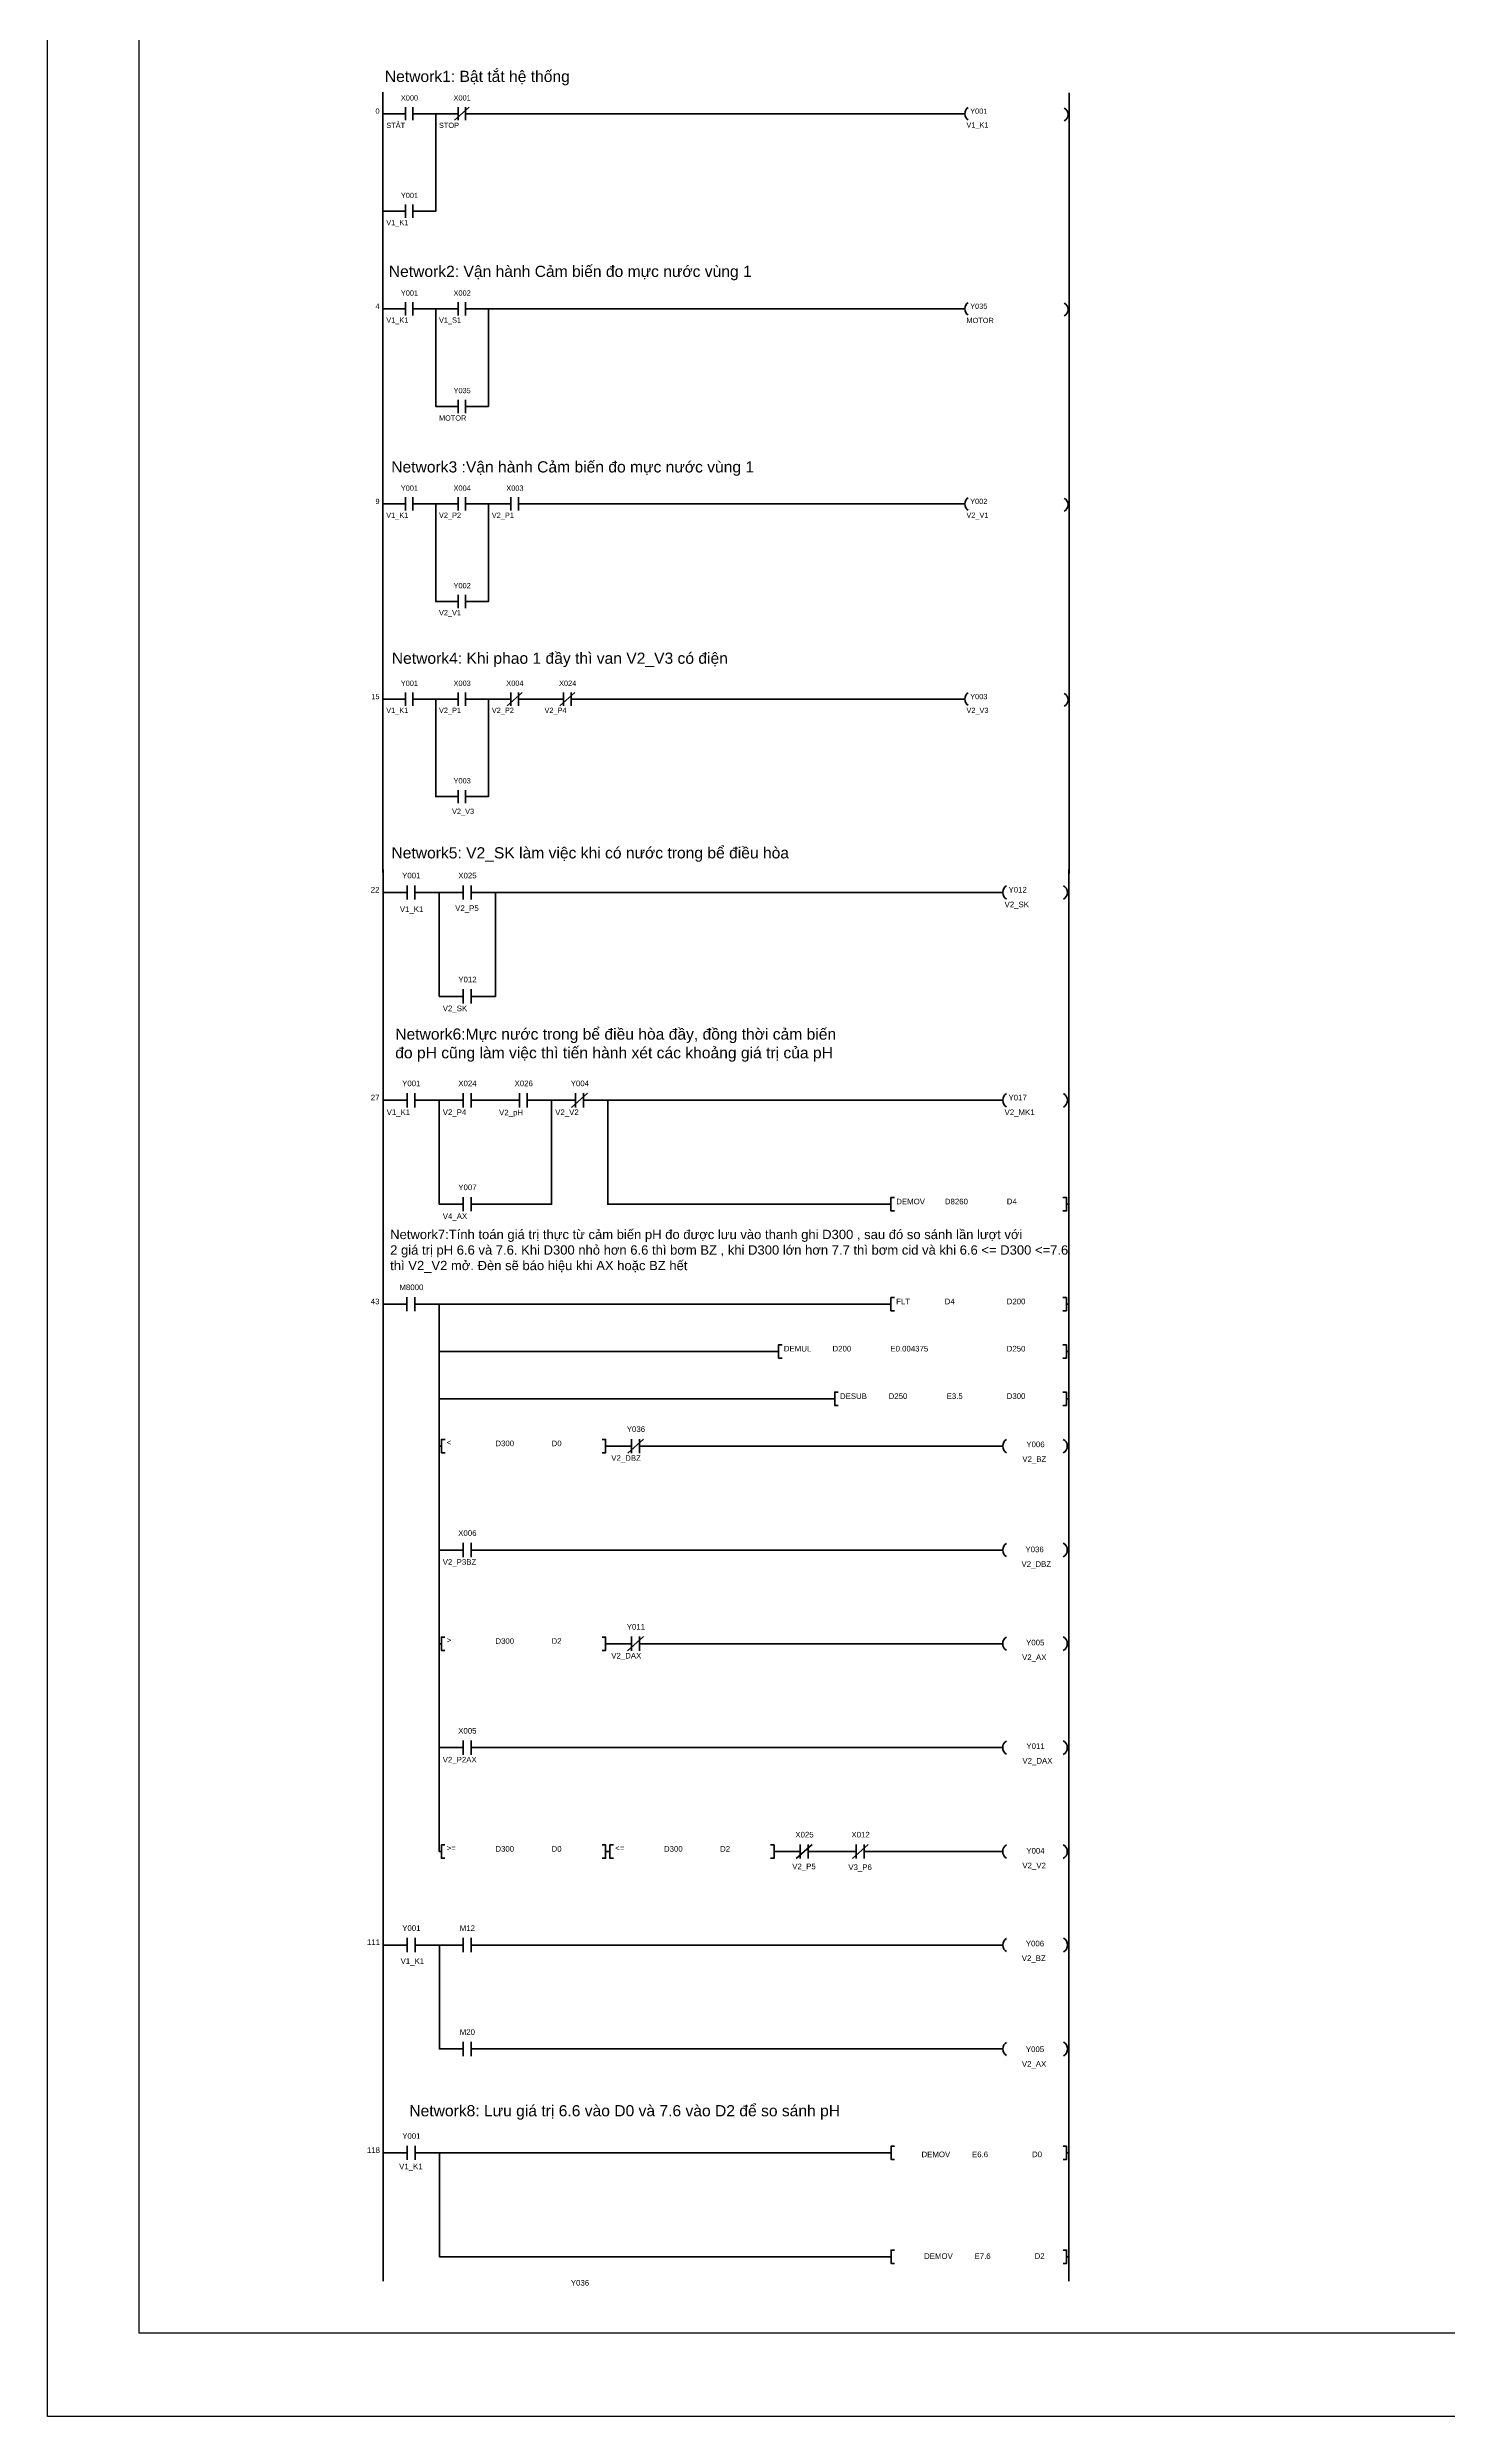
# Model space of a CAD drawing. Header units: millimetres. Extents: x 7014966 to 7187914, y 108642 to 109358.
# Drawn here: x 7014965.6 to 7015160.9, y 108641.8 to 108972.4 of the extents above; entities that cross this region are included whole.
import ezdxf

# ---------------------------------------------------------------- set-up
doc = ezdxf.new("R2010")
doc.units = ezdxf.units.MM
for name, color, linetype in [('PDF2_Geometry', 7, 'Continuous'), ('PDF2_Text', 7, 'Continuous'), ('PDF3_Geometry', 7, 'Continuous'), ('PDF3_Text', 7, 'Continuous'), ('PDF4_Geometry', 7, 'Continuous'), ('PDF4_Text', 7, 'Continuous'), ('PDF5_Geometry', 7, 'Continuous'), ('PDF5_Text', 7, 'Continuous'), ('PDF6_Geometry', 7, 'Continuous'), ('PDF6_Text', 7, 'Continuous'), ('PDF7_Text', 7, 'Continuous'), ('PDF_Geometry', 7, 'Continuous'), ('PDF_Text', 7, 'Continuous')]:
    doc.layers.add(name, color=color, linetype=linetype)
doc.styles.add('PDF Microsoft Sans Serif', font='micross.ttf')
doc.styles.get("Standard").update_dxf_attribs({"font": 'arial.ttf'})

msp = doc.modelspace()

# ---------------------------------------------------------------- linework, layer by layer
for points in [[(7014965.6, 109358.22), (7016035.89, 109358.22), (7016035.89, 108641.85), (7014965.6, 108641.85)], [(7014978.39, 109345.02), (7016022.96, 109345.02), (7016022.96, 108653.49), (7014978.39, 108653.49)]]:
    msp.add_lwpolyline(points, close=True)
at = {"layer": 'PDF2_Geometry', "lineweight": 40}
for points in [[(7015012.4, 108911.69), (7015012.4, 108898.08), (7015012.4, 108884.47), (7015012.4, 108870.86), (7015012.4, 108857.25)], [(7015015.53, 108909.61), (7015015.53, 108907.75)], [(7015016.57, 108909.61), (7015016.57, 108907.75)], [(7015022.89, 108909.61), (7015022.89, 108907.75)], [(7015023.93, 108909.61), (7015023.93, 108907.75)], [(7015030.24, 108909.61), (7015030.24, 108907.75)], [(7015031.29, 108909.61), (7015031.29, 108907.75)], [(7015108.13, 108911.59), (7015108.13, 108897.98), (7015108.13, 108884.37), (7015108.13, 108870.75), (7015108.13, 108857.14)], [(7015012.4, 108908.68), (7015015.53, 108908.68)], [(7015022.89, 108908.68), (7015019.76, 108908.68), (7015016.57, 108908.68)], [(7015019.76, 108908.68), (7015019.76, 108898.08), (7015019.76, 108895.07), (7015022.89, 108895.07)], [(7015030.24, 108908.68), (7015027.12, 108908.68), (7015023.93, 108908.68)], [(7015027.12, 108908.68), (7015027.12, 108898.08), (7015027.12, 108895.07), (7015023.93, 108895.07)], [(7015093.56, 108908.68), (7015093.33, 108908.68), (7015085.97, 108908.68), (7015078.61, 108908.68), (7015071.26, 108908.68), (7015063.9, 108908.68), (7015056.54, 108908.68), (7015049.19, 108908.68), (7015041.83, 108908.68), (7015034.47, 108908.68), (7015031.29, 108908.68)], [(7015108.13, 108908.58), (7015107.9, 108908.58)], [(7015022.89, 108896), (7015022.89, 108894.14)], [(7015023.93, 108896), (7015023.93, 108894.14)], [(7015012.4, 108881.46), (7015015.53, 108881.46)], [(7015015.53, 108882.38), (7015015.53, 108880.53)], [(7015016.57, 108882.38), (7015016.57, 108880.53)], [(7015022.89, 108881.46), (7015019.76, 108881.46), (7015016.57, 108881.46)], [(7015019.76, 108881.46), (7015019.76, 108870.86), (7015019.76, 108867.85), (7015022.89, 108867.85)], [(7015022.89, 108882.38), (7015022.89, 108880.53)], [(7015023.93, 108882.38), (7015023.93, 108880.53)], [(7015030.24, 108881.46), (7015027.12, 108881.46), (7015023.93, 108881.46)], [(7015027.12, 108881.46), (7015027.12, 108870.86), (7015027.12, 108867.85), (7015023.93, 108867.85)], [(7015029.72, 108880.53), (7015031.81, 108882.38)], [(7015030.24, 108882.38), (7015030.24, 108880.53)], [(7015031.29, 108882.38), (7015031.29, 108880.53)], [(7015037.6, 108881.46), (7015034.47, 108881.46), (7015031.29, 108881.46)], [(7015037.08, 108880.53), (7015039.16, 108882.38)], [(7015037.6, 108882.38), (7015037.6, 108880.53)], [(7015038.64, 108882.38), (7015038.64, 108880.53)], [(7015093.56, 108881.46), (7015093.33, 108881.46), (7015085.97, 108881.46), (7015078.61, 108881.46), (7015071.26, 108881.46), (7015063.9, 108881.46), (7015056.54, 108881.46), (7015049.19, 108881.46), (7015041.83, 108881.46), (7015038.64, 108881.46)], [(7015108.13, 108881.35), (7015107.9, 108881.35)], [(7015022.89, 108868.77), (7015022.89, 108866.92)], [(7015023.93, 108868.77), (7015023.93, 108866.92)]]:
    msp.add_lwpolyline(points, dxfattribs=at)
for points in [[(7015094.04, 108909.54), (7015093.75, 108909.41), (7015093.56, 108909.06), (7015093.56, 108908.68)], [(7015107.96, 108908.58), (7015107.96, 108908.98), (7015107.74, 108909.34), (7015107.42, 108909.46)], [(7015093.56, 108908.68), (7015093.56, 108908.3), (7015093.75, 108907.95), (7015094.04, 108907.81)], [(7015107.42, 108907.69), (7015107.74, 108907.81), (7015107.96, 108908.17), (7015107.96, 108908.58)], [(7015094.04, 108882.32), (7015093.75, 108882.18), (7015093.56, 108881.84), (7015093.56, 108881.46)], [(7015093.56, 108881.46), (7015093.56, 108881.07), (7015093.75, 108880.73), (7015094.04, 108880.59)], [(7015107.96, 108881.35), (7015107.96, 108881.76), (7015107.74, 108882.12), (7015107.42, 108882.24)], [(7015107.42, 108880.47), (7015107.74, 108880.59), (7015107.96, 108880.95), (7015107.96, 108881.35)]]:
    msp.add_open_spline(points, degree=3, dxfattribs=at)
at = {"layer": 'PDF3_Geometry', "lineweight": 40}
for points in [[(7015012.43, 108857.69), (7015012.43, 108843.19), (7015012.43, 108828.7), (7015012.43, 108814.2), (7015012.43, 108799.7)], [(7015108.06, 108857.69), (7015108.06, 108843.19), (7015108.06, 108828.7), (7015108.06, 108814.2), (7015108.06, 108799.7)], [(7015012.43, 108854.48), (7015015.76, 108854.48)], [(7015015.76, 108855.47), (7015015.76, 108853.49)], [(7015016.87, 108855.47), (7015016.87, 108853.49)], [(7015023.59, 108854.48), (7015020.26, 108854.48), (7015016.87, 108854.48)], [(7015020.26, 108854.48), (7015020.26, 108843.19), (7015020.26, 108839.98), (7015023.59, 108839.98)], [(7015023.59, 108855.47), (7015023.59, 108853.49)], [(7015024.7, 108855.47), (7015024.7, 108853.49)], [(7015098.86, 108854.48), (7015098.62, 108854.48), (7015090.78, 108854.48), (7015082.95, 108854.48), (7015075.11, 108854.48), (7015067.28, 108854.48), (7015059.44, 108854.48), (7015051.61, 108854.48), (7015043.77, 108854.48), (7015035.93, 108854.48), (7015028.1, 108854.48), (7015024.7, 108854.48)], [(7015028.1, 108854.48), (7015028.1, 108843.19), (7015028.1, 108839.98), (7015024.7, 108839.98)], [(7015108.06, 108854.48), (7015107.81, 108854.48)], [(7015023.59, 108840.97), (7015023.59, 108839)], [(7015024.7, 108840.97), (7015024.7, 108839)], [(7015012.43, 108825.49), (7015015.76, 108825.49)], [(7015015.76, 108826.47), (7015015.76, 108824.5)], [(7015016.87, 108826.47), (7015016.87, 108824.5)], [(7015023.59, 108825.49), (7015020.26, 108825.49), (7015016.87, 108825.49)], [(7015020.26, 108825.49), (7015020.26, 108814.2), (7015020.26, 108810.99), (7015023.59, 108810.99)], [(7015023.59, 108826.47), (7015023.59, 108824.5)], [(7015024.7, 108826.47), (7015024.7, 108824.5)], [(7015031.43, 108825.49), (7015028.1, 108825.49), (7015024.7, 108825.49)], [(7015035.93, 108825.49), (7015035.93, 108814.2), (7015035.93, 108810.99), (7015028.1, 108810.99), (7015024.7, 108810.99)], [(7015031.43, 108826.47), (7015031.43, 108824.5)], [(7015032.54, 108826.47), (7015032.54, 108824.5)], [(7015039.27, 108825.49), (7015035.93, 108825.49), (7015032.54, 108825.49)], [(7015038.71, 108824.5), (7015040.93, 108826.47)], [(7015039.27, 108826.47), (7015039.27, 108824.5)], [(7015040.38, 108826.47), (7015040.38, 108824.5)], [(7015098.86, 108825.49), (7015098.62, 108825.49), (7015090.78, 108825.49), (7015082.95, 108825.49), (7015075.11, 108825.49), (7015067.28, 108825.49), (7015059.44, 108825.49), (7015051.61, 108825.49), (7015043.77, 108825.49), (7015040.38, 108825.49)], [(7015043.77, 108825.49), (7015043.77, 108814.2), (7015043.77, 108810.99), (7015051.61, 108810.99), (7015059.44, 108810.99), (7015067.28, 108810.99), (7015075.11, 108810.99), (7015082.95, 108810.99), (7015083.25, 108810.99)], [(7015108.06, 108825.49), (7015107.81, 108825.49)], [(7015023.59, 108811.98), (7015023.59, 108810)], [(7015024.7, 108811.98), (7015024.7, 108810)], [(7015083.75, 108811.92), (7015083.25, 108811.92), (7015083.25, 108810.06), (7015083.75, 108810.06)], [(7015107.25, 108811.92), (7015107.75, 108811.92), (7015107.75, 108810.06), (7015107.25, 108810.06)], [(7015108.06, 108810.99), (7015107.75, 108810.99)]]:
    msp.add_lwpolyline(points, dxfattribs=at)
for points in [[(7015099.38, 108855.4), (7015099.07, 108855.25), (7015098.86, 108854.89), (7015098.86, 108854.48)], [(7015098.86, 108854.48), (7015098.86, 108854.07), (7015099.07, 108853.71), (7015099.38, 108853.56)], [(7015107.87, 108854.48), (7015107.87, 108854.91), (7015107.64, 108855.3), (7015107.31, 108855.42)], [(7015107.31, 108853.54), (7015107.64, 108853.66), (7015107.87, 108854.05), (7015107.87, 108854.48)], [(7015099.38, 108826.41), (7015099.07, 108826.26), (7015098.86, 108825.89), (7015098.86, 108825.49)], [(7015098.86, 108825.49), (7015098.86, 108825.08), (7015099.07, 108824.71), (7015099.38, 108824.57)], [(7015107.87, 108825.49), (7015107.87, 108825.92), (7015107.64, 108826.3), (7015107.31, 108826.43)], [(7015107.31, 108824.54), (7015107.64, 108824.67), (7015107.87, 108825.05), (7015107.87, 108825.49)]]:
    msp.add_open_spline(points, degree=3, dxfattribs=at)
at = {"layer": 'PDF4_Geometry', "lineweight": 40}
for points in [[(7015012.42, 108800.25), (7015012.42, 108793.65), (7015012.42, 108787.05), (7015012.42, 108780.45), (7015012.42, 108765.95), (7015012.42, 108751.46)], [(7015108.05, 108800.25), (7015108.05, 108793.65), (7015108.05, 108787.05), (7015108.05, 108780.45), (7015108.05, 108765.95), (7015108.05, 108751.46)], [(7015012.42, 108797.04), (7015015.75, 108797.04)], [(7015015.75, 108798.03), (7015015.75, 108796.06)], [(7015016.86, 108798.03), (7015016.86, 108796.06)], [(7015083.25, 108797.04), (7015082.94, 108797.04), (7015075.1, 108797.04), (7015067.27, 108797.04), (7015059.43, 108797.04), (7015051.6, 108797.04), (7015043.76, 108797.04), (7015035.93, 108797.04), (7015028.09, 108797.04), (7015020.26, 108797.04), (7015016.86, 108797.04)], [(7015020.26, 108797.04), (7015020.26, 108793.65), (7015020.26, 108787.05), (7015020.26, 108780.45), (7015020.26, 108765.95), (7015020.26, 108751.46)], [(7015083.74, 108797.97), (7015083.25, 108797.97), (7015083.25, 108796.12), (7015083.74, 108796.12)], [(7015107.25, 108797.97), (7015107.74, 108797.97), (7015107.74, 108796.12), (7015107.25, 108796.12)], [(7015108.05, 108797.04), (7015107.74, 108797.04)], [(7015020.26, 108790.44), (7015028.09, 108790.44), (7015035.93, 108790.44), (7015043.76, 108790.44), (7015051.6, 108790.44), (7015059.43, 108790.44), (7015067.27, 108790.44), (7015067.58, 108790.44)], [(7015068.07, 108791.37), (7015067.58, 108791.37), (7015067.58, 108789.52), (7015068.07, 108789.52)], [(7015107.25, 108791.37), (7015107.74, 108791.37), (7015107.74, 108789.52), (7015107.25, 108789.52)], [(7015108.05, 108790.44), (7015107.74, 108790.44)], [(7015020.26, 108783.84), (7015028.09, 108783.84), (7015035.93, 108783.84), (7015043.76, 108783.84), (7015051.6, 108783.84), (7015059.43, 108783.84), (7015067.27, 108783.84), (7015075.1, 108783.84), (7015075.41, 108783.84)], [(7015075.91, 108784.77), (7015075.41, 108784.77), (7015075.41, 108782.92), (7015075.91, 108782.92)], [(7015107.25, 108784.77), (7015107.74, 108784.77), (7015107.74, 108782.92), (7015107.25, 108782.92)], [(7015108.05, 108783.84), (7015107.74, 108783.84)], [(7015020.26, 108777.24), (7015020.56, 108777.24)], [(7015021.06, 108778.17), (7015020.56, 108778.17), (7015020.56, 108776.32), (7015021.06, 108776.32)], [(7015042.96, 108778.17), (7015043.45, 108778.17), (7015043.45, 108776.32), (7015042.96, 108776.32)], [(7015047.09, 108777.24), (7015043.76, 108777.24), (7015043.45, 108777.24)], [(7015046.54, 108776.26), (7015048.76, 108778.23)], [(7015047.09, 108778.23), (7015047.09, 108776.26)], [(7015048.2, 108778.23), (7015048.2, 108776.26)], [(7015098.86, 108777.24), (7015098.61, 108777.24), (7015090.77, 108777.24), (7015082.94, 108777.24), (7015075.1, 108777.24), (7015067.27, 108777.24), (7015059.43, 108777.24), (7015051.6, 108777.24), (7015048.2, 108777.24)], [(7015108.05, 108777.24), (7015107.8, 108777.24)], [(7015023.59, 108763.73), (7015023.59, 108761.76)], [(7015024.7, 108763.73), (7015024.7, 108761.76)], [(7015020.26, 108762.74), (7015023.59, 108762.74)], [(7015098.86, 108762.74), (7015098.61, 108762.74), (7015090.77, 108762.74), (7015082.94, 108762.74), (7015075.1, 108762.74), (7015067.27, 108762.74), (7015059.43, 108762.74), (7015051.6, 108762.74), (7015043.76, 108762.74), (7015035.93, 108762.74), (7015028.09, 108762.74), (7015024.7, 108762.74)], [(7015108.05, 108762.74), (7015107.8, 108762.74)]]:
    msp.add_lwpolyline(points, dxfattribs=at)
for points in [[(7015099.37, 108778.16), (7015099.06, 108778.02), (7015098.86, 108777.65), (7015098.86, 108777.24)], [(7015098.86, 108777.24), (7015098.86, 108776.83), (7015099.06, 108776.47), (7015099.37, 108776.32)], [(7015107.86, 108777.24), (7015107.86, 108777.67), (7015107.64, 108778.06), (7015107.3, 108778.18)], [(7015107.3, 108776.3), (7015107.64, 108776.43), (7015107.86, 108776.81), (7015107.86, 108777.24)], [(7015107.86, 108762.74), (7015107.86, 108763.18), (7015107.64, 108763.56), (7015107.3, 108763.69)], [(7015099.37, 108763.67), (7015099.06, 108763.52), (7015098.86, 108763.15), (7015098.86, 108762.74)], [(7015098.86, 108762.74), (7015098.86, 108762.34), (7015099.06, 108761.97), (7015099.37, 108761.82)], [(7015107.3, 108761.8), (7015107.64, 108761.93), (7015107.86, 108762.31), (7015107.86, 108762.74)]]:
    msp.add_open_spline(points, degree=3, dxfattribs=at)
at = {"layer": 'PDF5_Geometry', "lineweight": 40}
for points in [[(7015012.42, 108752.88), (7015012.42, 108738.38), (7015012.42, 108723.88), (7015012.42, 108709.39)], [(7015020.25, 108752.88), (7015020.25, 108738.38), (7015020.25, 108723.88), (7015020.25, 108720.68), (7015020.56, 108720.68)], [(7015021.05, 108750.59), (7015020.56, 108750.59), (7015020.56, 108748.74), (7015021.05, 108748.74)], [(7015042.96, 108750.59), (7015043.45, 108750.59), (7015043.45, 108748.74), (7015042.96, 108748.74)], [(7015046.53, 108748.68), (7015048.76, 108750.66)], [(7015047.09, 108750.66), (7015047.09, 108748.68)], [(7015048.2, 108750.66), (7015048.2, 108748.68)], [(7015108.05, 108752.88), (7015108.05, 108738.38), (7015108.05, 108723.88), (7015108.05, 108709.39)], [(7015020.25, 108749.67), (7015020.56, 108749.67)], [(7015047.09, 108749.67), (7015043.76, 108749.67), (7015043.45, 108749.67)], [(7015098.85, 108749.67), (7015098.61, 108749.67), (7015090.77, 108749.67), (7015082.94, 108749.67), (7015075.1, 108749.67), (7015067.26, 108749.67), (7015059.43, 108749.67), (7015051.59, 108749.67), (7015048.2, 108749.67)], [(7015108.05, 108749.67), (7015107.8, 108749.67)], [(7015020.25, 108735.17), (7015023.58, 108735.17)], [(7015023.58, 108736.16), (7015023.58, 108734.19)], [(7015024.69, 108736.16), (7015024.69, 108734.19)], [(7015098.85, 108735.17), (7015098.61, 108735.17), (7015090.77, 108735.17), (7015082.94, 108735.17), (7015075.1, 108735.17), (7015067.26, 108735.17), (7015059.43, 108735.17), (7015051.59, 108735.17), (7015043.76, 108735.17), (7015035.92, 108735.17), (7015028.09, 108735.17), (7015024.69, 108735.17)], [(7015108.05, 108735.17), (7015107.8, 108735.17)], [(7015021.05, 108721.6), (7015020.56, 108721.6), (7015020.56, 108719.75), (7015021.05, 108719.75)], [(7015042.96, 108721.6), (7015043.45, 108721.6), (7015043.45, 108719.75), (7015042.96, 108719.75)], [(7015044.56, 108721.6), (7015044.07, 108721.6), (7015044.07, 108719.75), (7015044.56, 108719.75)], [(7015066.46, 108721.6), (7015066.96, 108721.6), (7015066.96, 108719.75), (7015066.46, 108719.75)], [(7015070.04, 108719.69), (7015072.26, 108721.66)], [(7015070.6, 108721.66), (7015070.6, 108719.69)], [(7015071.71, 108721.66), (7015071.71, 108719.69)], [(7015077.88, 108719.69), (7015080.1, 108721.66)], [(7015078.43, 108721.66), (7015078.43, 108719.69)], [(7015079.54, 108721.66), (7015079.54, 108719.69)], [(7015044.07, 108720.68), (7015043.76, 108720.68), (7015043.45, 108720.68)], [(7015070.6, 108720.68), (7015067.26, 108720.68), (7015066.96, 108720.68)], [(7015078.43, 108720.68), (7015075.1, 108720.68), (7015071.71, 108720.68)], [(7015098.85, 108720.68), (7015098.61, 108720.68), (7015090.77, 108720.68), (7015082.94, 108720.68), (7015079.54, 108720.68)], [(7015108.05, 108720.68), (7015107.8, 108720.68)]]:
    msp.add_lwpolyline(points, dxfattribs=at)
for points in [[(7015099.37, 108750.59), (7015099.06, 108750.44), (7015098.85, 108750.08), (7015098.85, 108749.67)], [(7015107.86, 108749.67), (7015107.86, 108750.1), (7015107.63, 108750.49), (7015107.29, 108750.61)], [(7015098.85, 108749.67), (7015098.85, 108749.26), (7015099.06, 108748.89), (7015099.37, 108748.75)], [(7015107.29, 108748.73), (7015107.63, 108748.85), (7015107.86, 108749.24), (7015107.86, 108749.67)], [(7015099.37, 108736.09), (7015099.06, 108735.95), (7015098.85, 108735.58), (7015098.85, 108735.17)], [(7015098.85, 108735.17), (7015098.85, 108734.76), (7015099.06, 108734.4), (7015099.37, 108734.25)], [(7015107.86, 108735.17), (7015107.86, 108735.61), (7015107.63, 108735.99), (7015107.29, 108736.12)], [(7015107.29, 108734.23), (7015107.63, 108734.36), (7015107.86, 108734.74), (7015107.86, 108735.17)], [(7015099.37, 108721.6), (7015099.06, 108721.45), (7015098.85, 108721.08), (7015098.85, 108720.68)], [(7015107.86, 108720.68), (7015107.86, 108721.11), (7015107.63, 108721.49), (7015107.29, 108721.62)], [(7015098.85, 108720.68), (7015098.85, 108720.27), (7015099.06, 108719.9), (7015099.37, 108719.75)], [(7015107.29, 108719.73), (7015107.63, 108719.86), (7015107.86, 108720.24), (7015107.86, 108720.68)]]:
    msp.add_open_spline(points, degree=3, dxfattribs=at)
at = {"layer": 'PDF6_Geometry', "lineweight": 40}
for points in [[(7015012.44, 108710.85), (7015012.44, 108696.35), (7015012.44, 108681.85), (7015012.44, 108667.35), (7015012.44, 108660.75)], [(7015108.07, 108710.85), (7015108.07, 108696.35), (7015108.07, 108681.85), (7015108.07, 108667.35), (7015108.07, 108660.75)], [(7015012.44, 108707.64), (7015015.77, 108707.64)], [(7015015.77, 108708.62), (7015015.77, 108706.65)], [(7015016.88, 108708.62), (7015016.88, 108706.65)], [(7015023.61, 108707.64), (7015020.27, 108707.64), (7015016.88, 108707.64)], [(7015020.27, 108707.64), (7015020.27, 108696.35), (7015020.27, 108693.14), (7015023.61, 108693.14)], [(7015023.61, 108708.62), (7015023.61, 108706.65)], [(7015024.72, 108708.62), (7015024.72, 108706.65)], [(7015098.88, 108707.64), (7015098.63, 108707.64), (7015090.79, 108707.64), (7015082.96, 108707.64), (7015075.12, 108707.64), (7015067.29, 108707.64), (7015059.45, 108707.64), (7015051.62, 108707.64), (7015043.78, 108707.64), (7015035.95, 108707.64), (7015028.11, 108707.64), (7015024.72, 108707.64)], [(7015108.07, 108707.64), (7015107.82, 108707.64)], [(7015023.61, 108694.13), (7015023.61, 108692.15)], [(7015024.72, 108694.13), (7015024.72, 108692.15)], [(7015098.88, 108693.14), (7015098.63, 108693.14), (7015090.79, 108693.14), (7015082.96, 108693.14), (7015075.12, 108693.14), (7015067.29, 108693.14), (7015059.45, 108693.14), (7015051.62, 108693.14), (7015043.78, 108693.14), (7015035.95, 108693.14), (7015028.11, 108693.14), (7015024.72, 108693.14)], [(7015108.07, 108693.14), (7015107.82, 108693.14)], [(7015012.44, 108678.64), (7015015.77, 108678.64)], [(7015015.77, 108679.63), (7015015.77, 108677.66)], [(7015016.88, 108679.63), (7015016.88, 108677.66)], [(7015083.27, 108678.64), (7015082.96, 108678.64), (7015075.12, 108678.64), (7015067.29, 108678.64), (7015059.45, 108678.64), (7015051.62, 108678.64), (7015043.78, 108678.64), (7015035.95, 108678.64), (7015028.11, 108678.64), (7015020.27, 108678.64), (7015016.88, 108678.64)], [(7015020.27, 108678.64), (7015020.27, 108667.35), (7015020.27, 108664.15), (7015028.11, 108664.15), (7015035.95, 108664.15), (7015043.78, 108664.15), (7015051.62, 108664.15), (7015059.45, 108664.15), (7015067.29, 108664.15), (7015075.12, 108664.15), (7015082.96, 108664.15), (7015083.27, 108664.15)], [(7015083.76, 108679.57), (7015083.27, 108679.57), (7015083.27, 108677.72), (7015083.76, 108677.72)], [(7015107.27, 108679.57), (7015107.76, 108679.57), (7015107.76, 108677.72), (7015107.27, 108677.72)], [(7015108.07, 108678.64), (7015107.76, 108678.64)], [(7015083.76, 108665.07), (7015083.27, 108665.07), (7015083.27, 108663.22), (7015083.76, 108663.22)], [(7015107.27, 108665.07), (7015107.76, 108665.07), (7015107.76, 108663.22), (7015107.27, 108663.22)], [(7015108.07, 108664.15), (7015107.76, 108664.15)]]:
    msp.add_lwpolyline(points, dxfattribs=at)
for points in [[(7015099.39, 108708.56), (7015099.08, 108708.41), (7015098.88, 108708.05), (7015098.88, 108707.64)], [(7015098.88, 108707.64), (7015098.88, 108707.23), (7015099.08, 108706.86), (7015099.39, 108706.72)], [(7015107.88, 108707.64), (7015107.88, 108708.07), (7015107.65, 108708.45), (7015107.32, 108708.58)], [(7015107.32, 108706.69), (7015107.65, 108706.82), (7015107.88, 108707.2), (7015107.88, 108707.64)], [(7015099.39, 108694.06), (7015099.08, 108693.91), (7015098.88, 108693.55), (7015098.88, 108693.14)], [(7015098.88, 108693.14), (7015098.88, 108692.73), (7015099.08, 108692.37), (7015099.39, 108692.22)], [(7015107.88, 108693.14), (7015107.88, 108693.57), (7015107.65, 108693.96), (7015107.32, 108694.08)], [(7015107.32, 108692.2), (7015107.65, 108692.32), (7015107.88, 108692.71), (7015107.88, 108693.14)]]:
    msp.add_open_spline(points, degree=3, dxfattribs=at)
at = {"layer": 'PDF_Geometry', "lineweight": 40}
for points in [[(7015012.4, 108966.14), (7015012.4, 108952.52), (7015012.4, 108938.91), (7015012.4, 108925.3), (7015012.4, 108911.69)], [(7015108.13, 108966.03), (7015108.13, 108952.42), (7015108.13, 108938.81), (7015108.13, 108925.2), (7015108.13, 108911.58)], [(7015012.4, 108963.12), (7015015.53, 108963.12)], [(7015015.53, 108964.05), (7015015.53, 108962.2)], [(7015016.58, 108964.05), (7015016.58, 108962.2)], [(7015022.89, 108963.12), (7015019.76, 108963.12), (7015016.58, 108963.12)], [(7015019.76, 108963.12), (7015019.76, 108952.52), (7015019.76, 108949.51), (7015016.58, 108949.51)], [(7015022.37, 108962.2), (7015024.45, 108964.05)], [(7015022.89, 108964.05), (7015022.89, 108962.2)], [(7015023.93, 108964.05), (7015023.93, 108962.2)], [(7015093.56, 108963.12), (7015093.33, 108963.12), (7015085.97, 108963.12), (7015078.62, 108963.12), (7015071.26, 108963.12), (7015063.9, 108963.12), (7015056.55, 108963.12), (7015049.19, 108963.12), (7015041.83, 108963.12), (7015034.48, 108963.12), (7015027.12, 108963.12), (7015023.93, 108963.12)], [(7015108.13, 108963.02), (7015107.9, 108963.02)], [(7015012.4, 108949.51), (7015015.53, 108949.51)], [(7015015.53, 108950.44), (7015015.53, 108948.58)], [(7015016.58, 108950.44), (7015016.58, 108948.58)], [(7015012.4, 108935.9), (7015015.53, 108935.9)], [(7015015.53, 108936.83), (7015015.53, 108934.97)], [(7015016.58, 108936.83), (7015016.58, 108934.97)], [(7015022.89, 108935.9), (7015019.76, 108935.9), (7015016.58, 108935.9)], [(7015019.76, 108935.9), (7015019.76, 108925.3), (7015019.76, 108922.29), (7015022.89, 108922.29)], [(7015022.89, 108936.83), (7015022.89, 108934.97)], [(7015023.93, 108936.83), (7015023.93, 108934.97)], [(7015093.56, 108935.9), (7015093.33, 108935.9), (7015085.97, 108935.9), (7015078.62, 108935.9), (7015071.26, 108935.9), (7015063.9, 108935.9), (7015056.55, 108935.9), (7015049.19, 108935.9), (7015041.83, 108935.9), (7015034.48, 108935.9), (7015027.12, 108935.9), (7015023.93, 108935.9)], [(7015027.12, 108935.9), (7015027.12, 108925.3), (7015027.12, 108922.29), (7015023.93, 108922.29)], [(7015108.13, 108935.8), (7015107.9, 108935.8)], [(7015022.89, 108923.22), (7015022.89, 108921.36)], [(7015023.93, 108923.22), (7015023.93, 108921.36)]]:
    msp.add_lwpolyline(points, dxfattribs=at)
for points in [[(7015094.04, 108963.99), (7015093.75, 108963.85), (7015093.56, 108963.51), (7015093.56, 108963.12)], [(7015093.56, 108963.12), (7015093.56, 108962.74), (7015093.75, 108962.4), (7015094.04, 108962.26)], [(7015107.96, 108963.02), (7015107.96, 108963.43), (7015107.74, 108963.78), (7015107.43, 108963.9)], [(7015107.43, 108962.13), (7015107.74, 108962.25), (7015107.96, 108962.61), (7015107.96, 108963.02)], [(7015094.04, 108936.76), (7015093.75, 108936.63), (7015093.56, 108936.28), (7015093.56, 108935.9)], [(7015093.56, 108935.9), (7015093.56, 108935.52), (7015093.75, 108935.17), (7015094.04, 108935.04)], [(7015107.96, 108935.8), (7015107.96, 108936.2), (7015107.74, 108936.56), (7015107.43, 108936.68)], [(7015107.43, 108934.91), (7015107.74, 108935.03), (7015107.96, 108935.39), (7015107.96, 108935.8)]]:
    msp.add_open_spline(points, degree=3, dxfattribs=at)

# ---------------------------------------------------------------- texts
at = {"attachment_point": 1}
for s, width, heights, insert, char_height in [('Network1: Bật tắt hệ thống', 74.6743, [0], (7015012.67, 108969.11), 1.56), ('\\pxt32;Network2: Vận hành Cảm biến đo mực nước vùng 1', 81.7534, [4.28], (7015013.22, 108941.91), 1.56), ('\\pxt32;Network3 :Vận hành Cảm biến đo mực nước vùng 1', 81.7534, [4.28], (7015013.56, 108914.63), 1.56), ('\\pxt32;Network4: Khi phao 1 đầy thì van V2_V3 có điện', 81.7534, [4.28], (7015013.64, 108887.94), 1.56), ('\\pxt32;Network5: V2_SK làm việc khi có nước trong bể điều hòa', 81.7534, [4.28], (7015013.59, 108860.79), 1.56), ('\\pxt32;Network6:Mực nước trong bể điều hòa đầy, đồng thời cảm biến đo pH cũng làm việc thì tiến hành xét các khoảng giá trị của pH', 61.6077, [11.3], (7015014.12, 108835.5), 1.56), ('\\pxt5,32;Network7:Tính toán giá trị thực từ cảm biến pH đo được lưu vào thanh ghi D300 , sau đó so sánh lần lượt với ^J2 giá trị pH 6.6 và 7.6. Khi D300 nhỏ hơn 6.6 thì bơm BZ , khi D300 lớn hơn 7.7 thì bơm cid và khi 6.6 <= D300 <=7.6 ^Jthì V2_V2 mở. Đèn sẽ báo hiệu khi AX hoặc BZ hết', 312.6053, [9.38], (7015013.41, 108807.42), 1.3), ('\\pxt32;Network8: Lưu giá trị 6.6 vào D0 và 7.6 vào D2 để so sánh pH', 71.9575, [4.1], (7015016.08, 108685.3), 1.56)]:
    msp.add_mtext_dynamic_manual_height_columns(s, width=width, gutter_width=12.5, heights=heights, dxfattribs=dict(at, insert=insert, char_height=char_height))
at = {"layer": 'PDF2_Text', "attachment_point": 7, "style": 'PDF Microsoft Sans Serif'}
for s, insert, char_height in [('9', (7015011.36, 108908.66), 0.736), ('Y001', (7015014.89, 108910.51), 0.736), ('X004', (7015022.25, 108910.51), 0.736), ('X003', (7015029.61, 108910.51), 0.736), ('Y002', (7015094.31, 108908.66), 0.736), ('V1_K1', (7015012.86, 108906.53), 0.734), ('V2_P2', (7015020.22, 108906.53), 0.734), ('V2_P1', (7015027.59, 108906.53), 0.734), ('V2_V1', (7015093.79, 108906.53), 0.734), ('Y002', (7015022.25, 108896.9), 0.736), ('V2_V1', (7015020.22, 108892.92), 0.734), ('Y001', (7015014.89, 108883.29), 0.736), ('X003', (7015022.25, 108883.29), 0.736), ('X004', (7015029.61, 108883.29), 0.736), ('X024', (7015036.97, 108883.29), 0.736), ('15', (7015010.78, 108881.43), 0.736), ('V1_K1', (7015012.86, 108879.31), 0.734), ('V2_P1', (7015020.22, 108879.31), 0.734), ('V2_P2', (7015027.59, 108879.31), 0.734), ('V2_P4', (7015034.94, 108879.31), 0.734), ('V2_V3', (7015093.79, 108879.31), 0.734), ('Y003', (7015094.31, 108881.43), 0.736), ('Y003', (7015022.25, 108869.68), 0.736), ('V2_V3', (7015022.04, 108865.22), 0.734)]:
    msp.add_mtext(s, dxfattribs=dict(at, insert=insert, char_height=char_height))
at = {"layer": 'PDF3_Text', "attachment_point": 7, "style": 'PDF Microsoft Sans Serif'}
for s, insert, char_height in [('Y001', (7015015.08, 108856.43), 0.784), ('X025', (7015022.91, 108856.43), 0.784), ('22', (7015010.7, 108854.47), 0.784), ('V2_SK', (7015099.11, 108852.19), 0.782), ('Y012', (7015099.66, 108854.46), 0.784), ('V1_K1', (7015014.76, 108851.53), 0.782), ('V2_P5', (7015022.48, 108851.67), 0.782), ('Y012', (7015022.91, 108841.93), 0.784), ('V2_SK', (7015020.75, 108837.69), 0.782), ('Y001', (7015015.08, 108827.44), 0.784), ('X024', (7015022.91, 108827.44), 0.784), ('X026', (7015030.76, 108827.44), 0.784), ('Y004', (7015038.59, 108827.44), 0.784), ('27', (7015010.7, 108825.47), 0.784), ('V1_K1', (7015012.92, 108823.2), 0.782), ('V2_P4', (7015020.75, 108823.2), 0.782), ('V2_pH', (7015028.6, 108823.15), 0.782), ('V2_V2', (7015036.43, 108823.2), 0.782), ('V2_MK1', (7015099.11, 108823.2), 0.782), ('Y017', (7015099.66, 108825.46), 0.784), ('Y007', (7015022.91, 108812.94), 0.784), ('DEMOV', (7015084, 108810.96), 0.782), ('D8260', (7015090.78, 108810.96), 0.782), ('D4', (7015099.42, 108810.98), 0.782), ('V4_AX', (7015020.75, 108808.7), 0.782)]:
    msp.add_mtext(s, dxfattribs=dict(at, insert=insert, char_height=char_height))
at = {"layer": 'PDF4_Text', "attachment_point": 7, "style": 'PDF Microsoft Sans Serif'}
for s, insert, char_height in [('43', (7015010.7, 108797.02), 0.784), ('M8000', (7015014.7, 108798.99), 0.784), ('FLT', (7015083.99, 108797.03), 0.782), ('D4', (7015090.77, 108797.03), 0.782), ('D200', (7015099.41, 108797.02), 0.782), ('DEMUL', (7015068.32, 108790.43), 0.782), ('D200', (7015075.11, 108790.43), 0.782), ('E0.004375', (7015083.18, 108790.43), 0.782), ('D250', (7015099.41, 108790.43), 0.782), ('DESUB', (7015076.15, 108783.81), 0.782), ('D250', (7015082.94, 108783.81), 0.782), ('E3.5', (7015091.03, 108783.81), 0.782), ('D300', (7015099.41, 108783.81), 0.782), ('<', (7015021.3, 108777.36), 0.782), ('D300', (7015028.09, 108777.22), 0.782), ('D0', (7015035.92, 108777.22), 0.782), ('Y036', (7015046.41, 108779.2), 0.784), ('Y006', (7015102.14, 108777.08), 0.784), ('V2_DBZ', (7015044.25, 108774.96), 0.782), ('V2_BZ', (7015101.59, 108774.82), 0.782), ('X006', (7015022.9, 108764.7), 0.784), ('V2_P3BZ', (7015020.74, 108760.46), 0.782), ('V2_DBZ', (7015101.47, 108760.17), 0.782), ('Y036', (7015102.02, 108762.43), 0.784)]:
    msp.add_mtext(s, dxfattribs=dict(at, insert=insert, char_height=char_height))
at = {"layer": 'PDF5_Text', "attachment_point": 7, "style": 'PDF Microsoft Sans Serif'}
for s, insert, char_height in [('Y011', (7015046.41, 108751.62), 0.784), ('>', (7015021.29, 108749.78), 0.782), ('D300', (7015028.09, 108749.64), 0.782), ('D2', (7015035.92, 108749.66), 0.782), ('V2_DAX', (7015044.25, 108747.38), 0.782), ('V2_AX', (7015101.55, 108747.17), 0.782), ('Y005', (7015102.11, 108749.43), 0.784), ('X005', (7015022.9, 108737.12), 0.784), ('Y011', (7015102.15, 108734.98), 0.784), ('V2_P2AX', (7015020.74, 108732.88), 0.782), ('V2_DAX', (7015101.6, 108732.72), 0.782), ('>=', (7015021.29, 108720.78), 0.782), ('D300', (7015028.09, 108720.65), 0.782), ('D0', (7015035.92, 108720.65), 0.782), ('<=', (7015044.8, 108720.78), 0.782), ('D300', (7015051.6, 108720.65), 0.782), ('D2', (7015059.43, 108720.66), 0.782), ('X025', (7015069.92, 108722.63), 0.784), ('X012', (7015077.75, 108722.63), 0.784), ('Y004', (7015102.14, 108720.38), 0.784), ('V2_P5', (7015069.49, 108717.99), 0.782), ('V3_P6', (7015077.32, 108717.87), 0.782), ('V2_V2', (7015101.59, 108718.11), 0.782)]:
    msp.add_mtext(s, dxfattribs=dict(at, insert=insert, char_height=char_height))
at = {"layer": 'PDF6_Text', "attachment_point": 7, "style": 'PDF Microsoft Sans Serif'}
for s, insert, char_height in [('111', (7015010.16, 108707.63), 0.784), ('Y001', (7015015.09, 108709.59), 0.784), ('M12', (7015023.11, 108709.6), 0.784), ('Y006', (7015102.07, 108707.44), 0.784), ('V1_K1', (7015014.87, 108704.78), 0.782), ('V2_BZ', (7015101.51, 108705.18), 0.782), ('M20', (7015023.11, 108695.09), 0.784), ('V2_AX', (7015101.52, 108690.43), 0.782), ('Y005', (7015102.08, 108692.69), 0.784), ('Y001', (7015015.09, 108680.59), 0.784), ('118', (7015010.16, 108678.62), 0.784), ('DEMOV', (7015087.52, 108678.03), 0.782), ('E6.6', (7015094.56, 108678.03), 0.782), ('D0', (7015102.94, 108678.03), 0.782), ('V1_K1', (7015014.66, 108676.12), 0.782), ('DEMOV', (7015087.88, 108663.83), 0.782), ('E7.6', (7015094.92, 108663.83), 0.782), ('D2', (7015103.3, 108663.85), 0.782)]:
    msp.add_mtext(s, dxfattribs=dict(at, insert=insert, char_height=char_height))
at = {"layer": 'PDF7_Text', "insert": (7015038.61, 108660.11), "char_height": 0.784, "attachment_point": 7, "style": 'PDF Microsoft Sans Serif'}
msp.add_mtext('Y036', dxfattribs=at)
at = {"layer": 'PDF_Text', "attachment_point": 7, "style": 'PDF Microsoft Sans Serif'}
for s, insert, char_height in [('X000', (7015014.9, 108964.95), 0.736), ('X001', (7015022.25, 108964.95), 0.736), ('0', (7015011.36, 108963.1), 0.736), ('STẢT', (7015012.87, 108961.12), 0.734), ('Y001', (7015094.31, 108963.1), 0.736), ('STOP', (7015020.22, 108961.12), 0.734), ('V1_K1', (7015093.79, 108960.97), 0.734), ('Y001', (7015014.9, 108951.34), 0.736), ('V1_K1', (7015012.87, 108947.36), 0.734), ('4', (7015011.36, 108935.89), 0.736), ('Y001', (7015014.9, 108937.73), 0.736), ('X002', (7015022.25, 108937.73), 0.736), ('Y035', (7015094.31, 108935.88), 0.736), ('V1_K1', (7015012.87, 108933.75), 0.734), ('V1_S1', (7015020.22, 108933.75), 0.734), ('MOTOR', (7015093.79, 108933.9), 0.734), ('Y035', (7015022.25, 108924.12), 0.736), ('MOTOR', (7015020.22, 108920.29), 0.734)]:
    msp.add_mtext(s, dxfattribs=dict(at, insert=insert, char_height=char_height))

doc.saveas('drawing.dxf')
